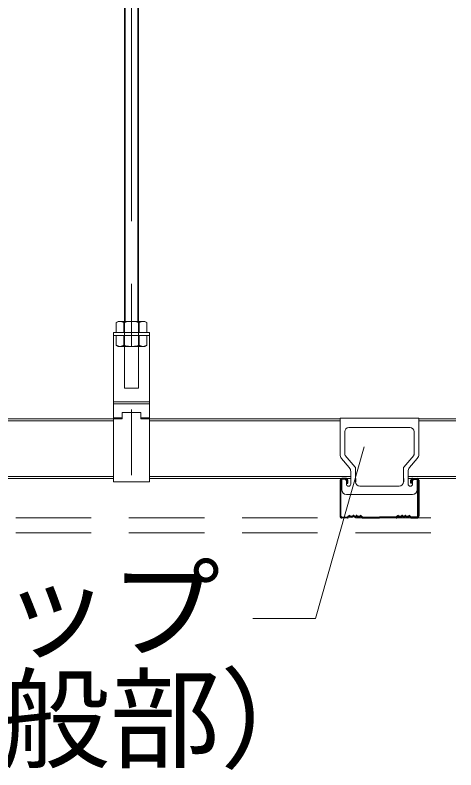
# Model space of a CAD drawing. Units: millimetres, scale not verified. Extents: x -7800 to 7800, y -5387 to 5300.
# Drawn here: x -5192.7 to -4912.5, y -1490.3 to -1010.1 of the extents above; entities that cross this region are included whole.
import ezdxf
from ezdxf.enums import TextEntityAlignment as Align

# ---------------------------------------------------------------- set-up
doc = ezdxf.new("R2010")
doc.units = ezdxf.units.MM
doc.header["$LTSCALE"] = 40
for name, pattern in [('CHAIN1', [8, 5, -1, 1, -1]), ('DASHED1', [1.8, 1.2, -0.6]), ('DOUBLE_CHAIN2', [12.8, 9, -1, 0.6, -0.6, 0.6, -1])]:
    doc.linetypes.add(name, pattern=pattern)
for name, color, linetype, lineweight in [('7-0_中心線', 4, 'CHAIN1', 9), ('7-1_吊り材', 7, 'Continuous', 18), ('7-2_野縁受け', 3, 'Continuous', 18), ('7-3_野縁', 2, 'Continuous', 25), ('7-6_文字', 7, 'Continuous', 18), ('7-A_クリップ', 7, 'Continuous', 18), ('7-D_パネル', 4, 'DASHED1', 9)]:
    doc.layers.add(name, color=color, linetype=linetype, lineweight=lineweight)
doc.styles.add('ＭＳ ゴシック', font='')
doc.styles.get('ＭＳ ゴシック').set_extended_font_data('MS Gothic')

msp = doc.modelspace()

# ---------------------------------------------------------------- linework, layer by layer
at = {"layer": '7-0_中心線'}
msp.add_line((-5118.73, -301.14), (-5118.73, -1302.91), dxfattribs=at)
at = {"layer": '7-1_吊り材'}
for p, q in [((-5123.23, -393.98), (-5123.23, -1204.98)), ((-5114.23, -393.98), (-5114.23, -1204.98)), ((-5127.22, -1204.98), (-5128.53, -1205.74)), ((-5127.22, -1204.98), (-5110.24, -1204.98)), ((-5110.24, -1204.98), (-5108.93, -1205.74)), ((-5128.53, -1211.98), (-5128.53, -1205.74)), ((-5123.63, -1211.98), (-5123.63, -1205.74)), ((-5113.83, -1211.98), (-5113.83, -1205.74)), ((-5108.93, -1211.98), (-5108.93, -1205.74)), ((-5130.23, -1211.98), (-5130.23, -1306.98)), ((-5130.23, -1211.98), (-5130.23, -1306.98)), ((-5130.23, -1211.98), (-5107.23, -1211.98)), ((-5128.53, -1211.98), (-5108.93, -1211.98)), ((-5107.23, -1211.98), (-5107.23, -1306.98)), ((-5130.23, -1256.14), (-5107.23, -1256.14)), ((-5130.23, -1257.55), (-5107.23, -1257.55)), ((-5130.23, -1266.39), (-5124.73, -1266.39)), ((-5124.73, -1262.99), (-5124.73, -1266.48)), ((-5112.73, -1262.99), (-5124.73, -1262.99)), ((-5112.73, -1266.39), (-5107.23, -1266.39))]:
    msp.add_line(p, q, dxfattribs=at)
at = {"layer": '7-1_吊り材', "linetype": 'DOUBLE_CHAIN2'}
for p, q in [((-5122.78, -393.98), (-5122.78, -1204.98)), ((-5114.68, -393.98), (-5114.68, -1204.98))]:
    msp.add_line(p, q, dxfattribs=at)
at = {"layer": '7-1_吊り材', "linetype": 'DASHED1'}
for p, q in [((-5123.23, -1204.98), (-5123.23, -1247.52)), ((-5114.23, -1247.52), (-5114.23, -1204.98)), ((-5130.23, -1213.98), (-5107.23, -1213.98)), ((-5128.53, -1213.98), (-5128.53, -1220.22)), ((-5108.93, -1213.98), (-5128.53, -1213.98)), ((-5123.63, -1213.98), (-5123.63, -1220.22)), ((-5113.83, -1213.98), (-5113.83, -1220.22)), ((-5108.93, -1213.98), (-5108.93, -1220.22)), ((-5127.22, -1220.98), (-5128.53, -1220.22)), ((-5110.24, -1220.98), (-5127.22, -1220.98)), ((-5110.24, -1220.98), (-5108.93, -1220.22)), ((-5123.23, -1247.52), (-5114.23, -1247.52))]:
    msp.add_line(p, q, dxfattribs=at)
at = {"layer": '7-1_吊り材'}
for points in [[(-5130.23, -1211.98), (-5130.23, -1306.98), (-5107.23, -1306.98)], [(-5130.23, -1266.98), (-5124.73, -1266.98), (-5124.73, -1266.48)], [(-5112.73, -1262.99), (-5112.73, -1266.98), (-5107.23, -1266.98)]]:
    msp.add_lwpolyline(points, dxfattribs=at)
for centre, radius, start, end in [((-5125.33, -1211.75), 6.81, 96.3429, 118.0413), ((-5126.24, -1209.86), 4.88, 57.5712, 88.0446), ((-5118.73, -1221.2), 16.22, 72.412, 107.588), ((-5111.21, -1209.86), 4.88, 91.9554, 122.4288), ((-5112.13, -1211.75), 6.81, 61.9587, 83.6571)]:
    msp.add_arc(centre, radius, start, end, dxfattribs=at)
at = {"layer": '7-1_吊り材', "linetype": 'DASHED1'}
for centre, radius, start, end in [((-5125.33, -1214.21), 6.81, 241.9587, 263.6571), ((-5126.24, -1216.1), 4.88, 271.9554, 302.4288), ((-5118.73, -1204.76), 16.22, 252.412, 287.5879), ((-5111.21, -1216.1), 4.88, 237.5712, 268.0446), ((-5112.13, -1214.21), 6.81, 276.3429, 298.0413)]:
    msp.add_arc(centre, radius, start, end, dxfattribs=at)
at = {"layer": '7-2_野縁受け'}
for p, q in [((-5591.62, -1266.98), (-5130.23, -1266.98)), ((-5107.23, -1266.98), (-4986.08, -1266.98)), ((-4936.08, -1266.98), (-4912.47, -1266.98)), ((-5236.08, -1268.18), (-5130.23, -1268.18)), ((-5107.23, -1268.18), (-4986.08, -1268.18)), ((-4936.08, -1268.18), (-4912.47, -1268.18)), ((-5234.57, -1303.78), (-5130.23, -1303.78)), ((-5234.57, -1304.98), (-5130.23, -1304.98)), ((-5107.23, -1303.78), (-4979.33, -1303.78)), ((-5107.23, -1304.98), (-4979.33, -1304.98)), ((-4942.83, -1303.78), (-4912.47, -1303.78)), ((-4942.83, -1304.98), (-4912.47, -1304.98))]:
    msp.add_line(p, q, dxfattribs=at)
at = {"layer": '7-3_野縁'}
for p, q in [((-4986.08, -1305.98), (-4986.08, -1328.93)), ((-4985.58, -1328.96), (-4985.58, -1305.98)), ((-4982.08, -1304.98), (-4985.08, -1304.98)), ((-4982.08, -1305.48), (-4985.08, -1305.48)), ((-4981.58, -1307.98), (-4981.58, -1305.98)), ((-4981.08, -1307.98), (-4981.08, -1305.98)), ((-4976.33, -1304.98), (-4976.33, -1307.13)), ((-4945.83, -1304.98), (-4945.83, -1307.13)), ((-4941.08, -1307.98), (-4941.08, -1305.98)), ((-4940.58, -1307.98), (-4940.58, -1305.98)), ((-4940.08, -1304.98), (-4937.08, -1304.98)), ((-4940.08, -1305.48), (-4937.08, -1305.48)), ((-4936.58, -1328.96), (-4936.58, -1305.98)), ((-4936.08, -1305.98), (-4936.08, -1328.93)), ((-4981.58, -1307.98), (-4981.08, -1307.98)), ((-4940.58, -1307.98), (-4941.08, -1307.98)), ((-4985.08, -1329.48), (-4981.49, -1329.48)), ((-4985.08, -1329.48), (-4981.49, -1329.48)), ((-4981.49, -1329.98), (-4985.08, -1329.98)), ((-4981.49, -1329.98), (-4985.08, -1329.98)), ((-4980.43, -1328.63), (-4981.14, -1329.33)), ((-4981.14, -1329.33), (-4980.43, -1328.63)), ((-4980.08, -1328.98), (-4980.79, -1329.69)), ((-4980.08, -1328.98), (-4980.79, -1329.69)), ((-4973.08, -1328.98), (-4972.37, -1329.69)), ((-4972.73, -1328.63), (-4972.02, -1329.33)), ((-4971.67, -1329.48), (-4961.08, -1329.48)), ((-4971.67, -1329.98), (-4961.08, -1329.98)), ((-4950.49, -1329.48), (-4961.08, -1329.48)), ((-4950.49, -1329.98), (-4961.08, -1329.98)), ((-4949.43, -1328.63), (-4950.14, -1329.33)), ((-4949.08, -1328.98), (-4949.78, -1329.69)), ((-4942.08, -1328.98), (-4941.37, -1329.69)), ((-4942.08, -1328.98), (-4941.37, -1329.69)), ((-4941.72, -1328.63), (-4941.02, -1329.33)), ((-4941.02, -1329.33), (-4941.72, -1328.63)), ((-4937.08, -1329.48), (-4940.66, -1329.48)), ((-4937.08, -1329.48), (-4940.66, -1329.48)), ((-4940.66, -1329.98), (-4937.08, -1329.98)), ((-4940.66, -1329.98), (-4937.08, -1329.98))]:
    msp.add_line(p, q, dxfattribs=at)
for centre, radius, start, end in [((-4985.08, -1305.98), 1, 90.003, 180.003), ((-4985.08, -1305.98), 0.5, 90.003, 180.003), ((-4982.08, -1305.98), 1, 0.003, 90.003), ((-4982.08, -1305.98), 0.5, 0.003, 90.003), ((-4940.08, -1305.98), 1, 89.997, 179.997), ((-4940.08, -1305.98), 0.5, 89.997, 179.997), ((-4937.08, -1305.98), 1, 359.997, 89.997), ((-4937.08, -1305.98), 0.5, 359.997, 89.997), ((-4985.08, -1328.98), 1, 177.476, 270), ((-4985.08, -1328.98), 1, 177.476, 270), ((-4985.08, -1328.98), 0.5, 177.476, 270), ((-4985.08, -1328.98), 0.5, 177.476, 270), ((-4981.49, -1328.98), 0.5, 270, 315), ((-4981.49, -1328.98), 0.5, 270, 315), ((-4981.49, -1328.98), 1, 270, 315), ((-4981.49, -1328.98), 1, 270, 315), ((-4980.08, -1328.98), 0.5, 46.3972, 135), ((-4978.83, -1327.67), 1.81, 226.3972, 313.6028), ((-4978.83, -1327.67), 1.31, 226.3972, 313.6028), ((-4977.58, -1328.98), 0.5, 36.8699, 133.6028), ((-4976.58, -1328.23), 1.25, 216.8699, 323.1301), ((-4976.58, -1328.23), 0.75, 216.8699, 323.1301), ((-4975.58, -1328.98), 0.5, 46.3972, 143.1301), ((-4975.58, -1328.98), 0.5, 36.8699, 143.1301), ((-4974.33, -1327.67), 1.81, 226.3972, 313.6028), ((-4974.33, -1327.67), 1.31, 226.3972, 313.6028), ((-4973.08, -1328.98), 0.5, 45, 133.6028), ((-4971.67, -1328.98), 1, 225, 270), ((-4971.67, -1328.98), 0.5, 225, 270), ((-4950.49, -1328.98), 0.5, 270, 315), ((-4950.49, -1328.98), 1, 270, 315), ((-4949.08, -1328.98), 0.5, 46.3972, 135), ((-4947.83, -1327.67), 1.81, 226.3972, 313.6028), ((-4947.83, -1327.67), 1.31, 226.3972, 313.6028), ((-4946.58, -1328.98), 0.5, 36.8699, 143.1301), ((-4946.58, -1328.98), 0.5, 36.8699, 133.6028), ((-4945.58, -1328.23), 1.25, 216.8699, 323.1301), ((-4945.58, -1328.23), 0.75, 216.8699, 323.1301), ((-4944.58, -1328.98), 0.5, 46.3972, 143.1301), ((-4943.33, -1327.67), 1.81, 226.3972, 313.6028), ((-4943.33, -1327.67), 1.31, 226.3972, 313.6028), ((-4942.08, -1328.98), 0.5, 45, 133.6028), ((-4940.66, -1328.98), 1, 225, 270), ((-4940.66, -1328.98), 1, 225, 270), ((-4940.66, -1328.98), 0.5, 225, 270), ((-4940.66, -1328.98), 0.5, 225, 270), ((-4937.08, -1328.98), 1, 270, 2.524), ((-4937.08, -1328.98), 1, 270, 2.524), ((-4937.08, -1328.98), 0.5, 270, 2.524), ((-4937.08, -1328.98), 0.5, 270, 2.524)]:
    msp.add_arc(centre, radius, start, end, dxfattribs=at)
at = {"layer": '7-6_文字'}
msp.add_lwpolyline([(-5041.67, -1394.02), (-5001.72, -1394.02), (-4970.71, -1284.84)], dxfattribs=at)
at = {"layer": '7-A_クリップ'}
for p, q in [((-4936.08, -1266.58), (-4986.08, -1266.58)), ((-4986.08, -1289.62), (-4986.08, -1266.58)), ((-4936.08, -1289.62), (-4936.08, -1266.58)), ((-4983.08, -1289.62), (-4983.08, -1275.08)), ((-4980.58, -1272.58), (-4941.58, -1272.58)), ((-4939.08, -1289.62), (-4939.08, -1275.08)), ((-4976.57, -1297.7), (-4982.84, -1290.26)), ((-4945.59, -1297.7), (-4939.32, -1290.26)), ((-4980.27, -1297.96), (-4985.14, -1292.2)), ((-4941.89, -1297.96), (-4937.02, -1292.2)), ((-4979.33, -1300.54), (-4979.33, -1305.48)), ((-4976.33, -1298.35), (-4976.33, -1307.13)), ((-4945.83, -1298.35), (-4945.83, -1307.13)), ((-4942.83, -1300.54), (-4942.83, -1305.48)), ((-4983.13, -1305.48), (-4985.03, -1305.48)), ((-4985.03, -1312.08), (-4985.03, -1305.48)), ((-4979.33, -1308.48), (-4979.33, -1305.48)), ((-4942.83, -1308.48), (-4942.83, -1305.48)), ((-4939.03, -1305.48), (-4937.13, -1305.48)), ((-4937.13, -1312.08), (-4937.13, -1305.48)), ((-4982.13, -1306.48), (-4982.13, -1308.48)), ((-4973.58, -1309.88), (-4948.58, -1309.88)), ((-4940.03, -1306.48), (-4940.03, -1308.48)), ((-4982.03, -1315.08), (-4940.13, -1315.08))]:
    msp.add_line(p, q, dxfattribs=at)
for centre, radius, start, end in [((-4980.58, -1275.08), 2.5, 90, 180), ((-4941.58, -1275.08), 2.5, 0, 90), ((-4982.08, -1289.62), 4, 180, 220.156), ((-4982.08, -1289.62), 1, 180, 220.156), ((-4940.08, -1289.62), 1, 319.844, 0), ((-4940.08, -1289.62), 4, 319.844, 0), ((-4983.33, -1300.54), 4, 0, 40.156), ((-4977.33, -1298.35), 1, 0, 40.156), ((-4944.83, -1298.35), 1, 139.844, 180), ((-4938.83, -1300.54), 4, 139.844, 180), ((-4983.13, -1306.48), 1, 0, 90), ((-4939.03, -1306.48), 1, 90, 180), ((-4980.73, -1308.48), 1.4, 180, 0), ((-4973.58, -1307.13), 2.75, 180, 270), ((-4948.58, -1307.13), 2.75, 270, 0), ((-4941.43, -1308.48), 1.4, 180, 0), ((-4982.03, -1312.08), 3, 180, 270), ((-4940.13, -1312.08), 3, 270, 0)]:
    msp.add_arc(centre, radius, start, end, dxfattribs=at)
at = {"layer": '7-D_パネル'}
for p, q in [((-7208.38, -1329.98), (-4912.47, -1329.98)), ((-7208.38, -1339.48), (-4912.47, -1339.48))]:
    msp.add_line(p, q, dxfattribs=at)

# ---------------------------------------------------------------- texts
at = {"layer": '7-6_文字', "style": 'ＭＳ ゴシック'}
for s, p in [('クリップ', (-5342.34, -1429.02)), ('（一般部）', (-5342.34, -1499.02))]:
    msp.add_text(s, height=51.32, dxfattribs=at).set_placement(p, align=Align.BOTTOM_LEFT)

doc.saveas('drawing.dxf')
